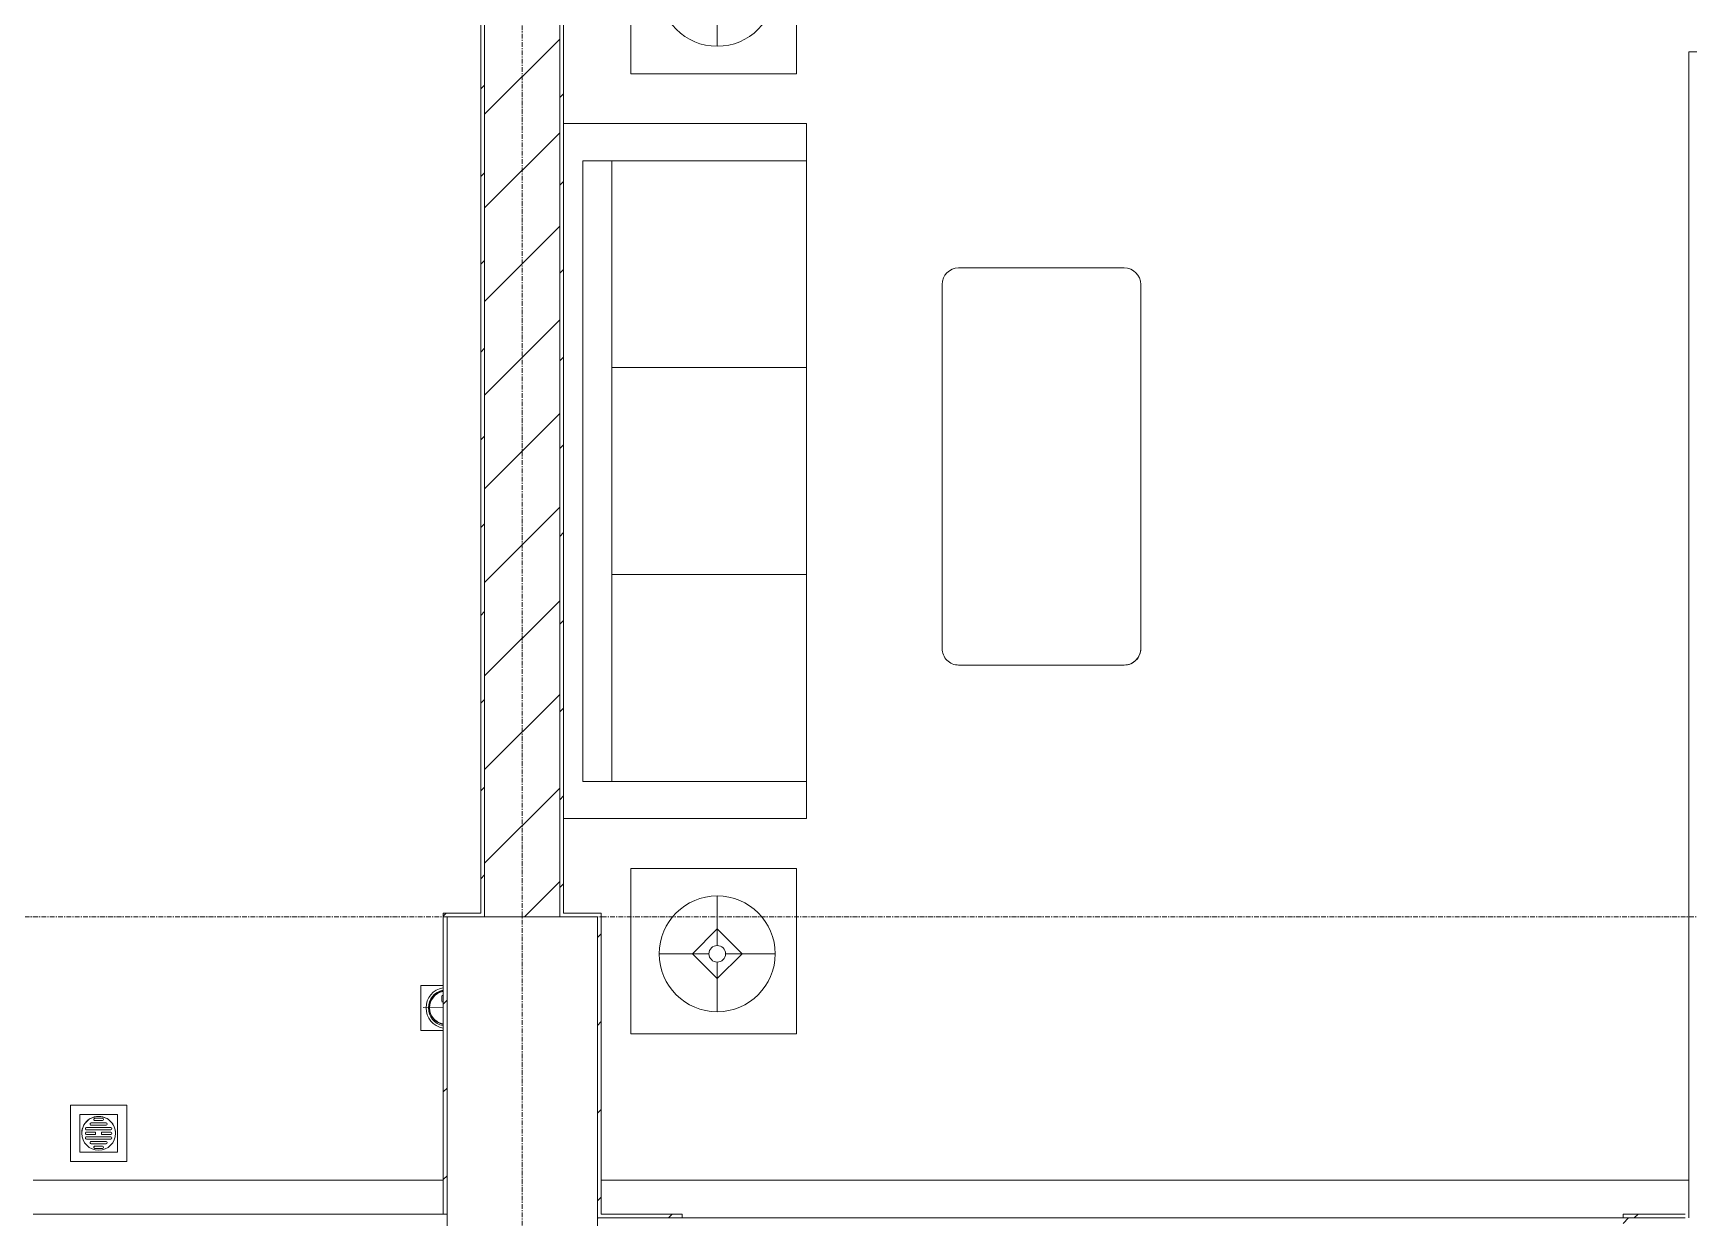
# Model space of a CAD drawing. Header units: millimetres. Extents: x 5357 to 201988, y -16345 to 109895.
# Drawn here: x 98653 to 103053, y 24737 to 27887 of the extents above; entities that cross this region are included whole.
import ezdxf

# ---------------------------------------------------------------- set-up
doc = ezdxf.new("R2010")
doc.units = ezdxf.units.MM
doc.linetypes.add('Grid Line', pattern=[22.225, 12.7, -3.175, 3.175, -3.175])
doc.linetypes.add('IMPORT-CENTER _3_', pattern=[10.159999999999998, 6.35, -1.27, 1.27, -1.27])
for name, color, linetype, lineweight in [('0-1', 7, 'Continuous', 5), ('A-CLNG', 13, 'Continuous', 9), ('A-DETL-GENF-1', 53, 'Continuous', 9), ('A-DOOR-1', 53, 'Continuous', 9), ('A-FLOR-1', 10, 'Continuous', 9), ('A-FLOR-2', 53, 'Continuous', 9), ('A-WALL-1', 9, 'Continuous', 18), ('A-WALL-4', 113, 'Continuous', 18), ('A-WALL-PATT-2', 53, 'Continuous', 9), ('A-WALL-PATT-3', 111, 'Continuous', 9), ('G-IMPT', 8, 'Continuous', 9), ('G-IMPT-2', 8, 'IMPORT-CENTER _3_', 9), ('I-FURN', 30, 'Continuous', 9), ('I-FURN-1', 53, 'Continuous', 9), ('I-WALL-1', 9, 'Continuous', 18), ('I-WALL-2', 53, 'Continuous', 9), ('M-EQPM', 50, 'Continuous', 9), ('S-COLS-2', 9, 'Continuous', 18), ('S-GRID-1', 1, 'Grid Line', 9)]:
    doc.layers.add(name, color=color, linetype=linetype, lineweight=lineweight)
pattern_1 = [(45, (0, 0), (-116.6726188957803, 116.6726188957803), [])]
pattern_2 = [(45, (0, 0), (-124.4507934888324, 124.4507934888324), [])]

# ---------------------------------------------------------------- blocks, each defined once
blk = doc.blocks.new('NCV_TKTC_KET CAU_rvt-1-TKCS_MB SÂN ĐƯỜNG NỘI BỘ')
at = {"layer": 'S-COLS-2'}
for p, q in [((100152.5642870163, 25536.93603804518), (99752.5642870163, 25536.93603804519)), ((99752.5642870163, 25536.93603804519), (99752.56428701626, 24536.9360380452)), ((100152.5642870163, 24536.98209801333), (100152.5642870163, 25536.93603804518))]:
    blk.add_line(p, q, dxfattribs=at)
blk = doc.blocks.new('LOBBY_SOFA_1 - LOBBY_SOFA_1-852725-TKCS_MB SÂN ĐƯỜNG NỘI BỘ')
at = {"layer": 'I-FURN'}
for p, q in [((-2128.302792475603, 1548.523632542166), (-1160.302792475581, 1548.523632542166)), ((-2172.302792475593, 1064.523632542172), (-2172.302792475593, 1504.523632542176)), ((-1116.302792475591, 1504.523632542176), (-1116.302792475591, 1064.523632542172)), ((-1160.302792475581, 1020.523632542165), (-2128.302792475603, 1020.523632542165)), ((-2556.031877043275, 660.0000000000033), (-708.0318770432655, 660.0000000000033)), ((-2556.031877043275, 14.9083051690074), (-2556.031877043275, 660.0000000000033)), ((-2457.031877043275, 66.00000000000033), (-2457.031877043275, 660.0000000000033)), ((-1907.031877043272, 143.0000000000007), (-1907.031877043272, 660.0000000000033)), ((-1357.031877043269, 143.0000000000007), (-1357.031877043269, 660.0000000000033)), ((-807.0318770432661, 660.0000000000033), (-807.0318770432661, 66.00000000000036)), ((-708.0318770432656, 660.0000000000033), (-708.0318770432656, 14.90830516908196)), ((-2688.207177523056, 633.5195547443346), (-3128.207177523057, 633.5195547443346)), ((-3128.207177523057, 633.5195547443346), (-3128.207177523057, 193.5195547443324)), ((-2688.207177523056, 193.5195547443324), (-2688.207177523056, 633.5195547443346)), ((-575.8565765634854, 633.5195547443346), (-135.8565765634831, 633.5195547443346)), ((-575.8565765634854, 193.5195547443324), (-575.8565765634854, 633.5195547443346)), ((-135.8565765634831, 633.5195547443346), (-135.8565765634831, 193.5195547443324)), ((-2915.438876312456, 444.9580728429417), (-2915.438876312456, 576.9580728429423)), ((-348.6248777740852, 444.9580728429417), (-348.6248777740852, 576.9580728429423)), ((-2981.438876312456, 422.9580728429416), (-2915.438876312456, 488.9580728429418)), ((-2915.438876312456, 488.9580728429419), (-2849.438810312455, 422.9580728429416)), ((-348.6248777740852, 488.9580728429419), (-414.6249437740855, 422.9580728429416)), ((-282.6248777740848, 422.9580728429416), (-348.6248777740852, 488.9580728429419)), ((-2937.438876312455, 422.9580728429416), (-3069.438876312456, 422.9580728429416)), ((-2915.438876312456, 356.9580508429413), (-2981.438876312456, 422.9580728429414)), ((-2849.438810312455, 422.9580728429416), (-2915.438876312456, 356.9580508429414)), ((-2915.438876312456, 268.9580728429409), (-2915.438876312456, 400.9580728429414)), ((-2893.438876312456, 422.9580728429416), (-2761.438876312455, 422.9580728429416)), ((-370.6248777740853, 422.9580728429416), (-502.6248777740859, 422.9580728429416)), ((-414.6249437740855, 422.9580728429416), (-348.6248777740852, 356.9580508429412)), ((-348.6248777740852, 356.9580508429412), (-282.6248777740848, 422.9580728429416)), ((-348.6248777740852, 268.9580728429409), (-348.6248777740852, 400.9580728429414)), ((-326.624877774085, 422.9580728429416), (-194.6248777740844, 422.9580728429416)), ((-3128.207177523057, 193.5195547443324), (-2688.207177523056, 193.5195547443324)), ((-135.8565765634831, 193.5195547443324), (-575.8565765634854, 193.5195547443324)), ((-807.0318770432661, 143.0000000000007), (-2457.031877043275, 143.0000000000007)), ((-807.0318770432661, 66.00000000000033), (-2457.031877043275, 66.00000000000033))]:
    blk.add_line(p, q, dxfattribs=at)
for centre, radius in [((-2915.438876312456, 422.9580728429416), 154.0000000000009), ((-348.6248777740852, 422.9580728429416), 154.0000000000008), ((-2915.438876312456, 422.9580728429416), 22), ((-348.6248777740852, 422.9580728429416), 22.00000000000018)]:
    blk.add_circle(centre, radius, dxfattribs=at)
for centre, radius, start, end in [((-2128.302792475603, 1504.523632542176), 44.00000000002483, 90.00000000000017, 179.9999999999996), ((-1160.302792475581, 1504.523632542176), 43.99999999999, 0, 90), ((-2128.302792475603, 1064.523632542172), 44.00000000002474, 179.9999999999999, 269.9999999999998), ((-1160.302792475581, 1064.523632542172), 43.99999999999, 269.9999999999996, 0)]:
    blk.add_arc(centre, radius, start, end, dxfattribs=at)
at = {"layer": 'I-FURN-1'}
for p, q in [((-2128.302792475603, 1548.523632542166), (-1160.302792475581, 1548.523632542166)), ((-2172.302792475593, 1064.523632542172), (-2172.302792475593, 1504.523632542176)), ((-1116.302792475591, 1504.523632542176), (-1116.302792475591, 1064.523632542172)), ((-1160.302792475581, 1020.523632542165), (-2128.302792475603, 1020.523632542165)), ((-2556.031877043275, 660.0000000000033), (-708.0318770432655, 660.0000000000033)), ((-2556.031877043275, 14.9083051690074), (-2556.031877043275, 660.0000000000033)), ((-708.0318770432655, 660.0000000000033), (-708.0318770432655, 14.90830516908196)), ((-3128.207177523057, 633.5195547443346), (-2688.207177523056, 633.5195547443346)), ((-3128.207177523057, 193.5195547443324), (-3128.207177523057, 633.5195547443346)), ((-2688.207177523056, 633.5195547443346), (-2688.207177523056, 193.5195547443324)), ((-575.8565765634851, 633.5195547443429), (-135.8565765634833, 633.5195547443429)), ((-575.8565765634851, 193.5195547443407), (-575.8565765634851, 633.5195547443429)), ((-135.8565765634833, 633.5195547443429), (-135.8565765634833, 193.5195547443406)), ((-2688.207177523056, 193.5195547443324), (-3128.207177523057, 193.5195547443324)), ((-135.8565765634833, 193.5195547443407), (-575.8565765634851, 193.5195547443407))]:
    blk.add_line(p, q, dxfattribs=at)
for centre, radius, start, end in [((-2128.302792475603, 1504.523632542176), 44.00000000002483, 90.00000000000017, 180.0000000000001), ((-1160.302792475581, 1504.523632542176), 43.99999999999, 2.960807267108529e-13, 90.00000000000031), ((-2128.302792475603, 1064.523632542172), 44.00000000002437, 180.0000000000001, 270.0000000000001), ((-1160.302792475581, 1064.523632542172), 43.99999999998995, 269.9999999999998, 1.494860700287853e-13)]:
    blk.add_arc(centre, radius, start, end, dxfattribs=at)
blk = doc.blocks.new('DOOR_CW_01 CANH MO-PANEL KINH - DIG_01-900x2200-CỬA NHÔM KÍNH-400868-TKCS_MB SÂN ĐƯỜNG NỘI BỘ')
at = {"layer": 'A-DETL-GENF-1'}
for p, q in [((-397.0000000000106, 872.0000000009799), (-357.0000000000055, 872.0000000009799)), ((-397.0000000000108, 752.0000000009821), (-397.0000000000106, 872.0000000009799)), ((-357.0000000000055, 872.0000000009799), (-357.0000000000057, 752.0000000009821)), ((-442.0000000000062, 737.0000000009809), (-442.0000000000058, 816.4987005529382)), ((-399.0000000000061, 820.4987005529382), (-438.0000000000058, 820.4987005529382)), ((-434.000000000006, 799.5012994490232), (-434.0000000000061, 737.0000000009807)), ((-399.0000000000061, 803.501299449023), (-430.0000000000059, 803.501299449023)), ((-399.0000000000061, 831.7683564461063), (-397.000000000006, 831.7683564461063)), ((-399.0000000000062, 792.2316435558548), (-399.0000000000061, 831.7683564461063)), ((-397.0000000000063, 792.2316435558548), (-399.0000000000063, 792.2316435558548)), ((-397.0000000000063, 792.2316435558548), (-397.0000000000061, 831.7683564461063)), ((-357.0000000000101, 792.2316435558548), (-357.0000000000101, 831.7683564461063)), ((-355.0000000000101, 831.7683564461062), (-357.0000000000102, 831.7683564461062)), ((-357.0000000000101, 792.2316435558547), (-355.0000000000101, 792.2316435558547)), ((-355.0000000000101, 792.2316435558548), (-355.0000000000101, 831.7683564461063)), ((-355.0000000000101, 820.498700552938), (-316.0000000000103, 820.498700552938)), ((-355.00000000001, 803.501299449023), (-324.0000000000102, 803.501299449023)), ((-320.0000000000102, 799.5012994490229), (-320.0000000000103, 737.0000000009804)), ((-312.0000000000102, 737.0000000009805), (-312.0000000000103, 816.498700552938)), ((-357.0000000000057, 752.0000000009821), (-397.0000000000108, 752.0000000009821)), ((-363.0000000000057, 752.0000000009821), (-391.0000000000107, 752.0000000009821)), ((-391.0000000000108, 752.0000000009821), (-391.0000000000108, 738.0000000009803)), ((-363.0000000000057, 738.0000000009803), (-363.0000000000057, 752.0000000009821)), ((-433.861841993011, 711.1890603651839), (-427.3086256386989, 715.7776718559921)), ((-397.0000000000109, 738.0000000009803), (-391.0000000000109, 738.0000000009803)), ((-397.0000000000109, 738.0000000009803), (-397.0000000000117, 196.0000000009746)), ((-357.0000000000057, 738.0000000009803), (-363.0000000000057, 738.0000000009803)), ((-357.0000000000065, 196.0000000009746), (-357.0000000000057, 738.0000000009803)), ((-320.1381580070055, 711.1890603651834), (-326.6913743613175, 715.7776718559918)), ((-397.0000000000117, 196.0000000009747), (-391.0000000000117, 196.0000000009747)), ((-357.0000000000059, 182.0000000009745), (-397.0000000000106, 182.0000000009746)), ((-397.0000000000106, 182.0000000009746), (-397.0000000000108, 62.00000000097551)), ((-391.0000000000117, 196.0000000009747), (-391.0000000000117, 182.0000000009745)), ((-391.0000000000118, 182.0000000009745), (-363.0000000000067, 182.0000000009745)), ((-357.0000000000065, 196.0000000009746), (-363.0000000000065, 196.0000000009746)), ((-363.0000000000066, 182.0000000009745), (-363.0000000000066, 196.0000000009746)), ((-357.000000000006, 62.00000000097543), (-357.0000000000058, 182.0000000009745)), ((-397.0000000000107, 62.00000000097549), (-357.000000000006, 62.00000000097543))]:
    blk.add_line(p, q, dxfattribs=at)
blk.add_circle((-407.0000000000076, 60.00000000097666), 10, dxfattribs=at)
for centre, radius, start, end in [((-407.0000000000076, 60.00000000097666), 814.0000000000008, 359.9999999999996, 92), ((-438.0000000000058, 816.4987005529381), 4, 90, 180), ((-430.0000000000059, 799.5012994490232), 4, 90, 180), ((-324.0000000000103, 799.5012994490229), 4.000000000000137, 359.9999999999989, 89.99999999999919), ((-316.0000000000104, 816.4987005529379), 4, 0, 90), ((-397.0000000000063, 737.0000000009805), 44.99999999999987, 179.9999999999996, 214.9999999999998), ((-397.0000000000063, 737.0000000009805), 36.99999999999993, 179.9999999999999, 214.9999999999997), ((-357.0000000000101, 737.0000000009805), 36.99999999999977, 324.9999999999998, 0), ((-357.0000000000101, 737.0000000009805), 44.99999999999989, 324.9999999999997, 1.447505775030511e-13)]:
    blk.add_arc(centre, radius, start, end, dxfattribs=at)
at = {"layer": 'A-DOOR-1'}
for p, q in [((-410.000000000009, 50.00000000097403), (-450.000000000008, 50.00000000097416)), ((-450.000000000008, 50.00000000097416), (-450.0000000000084, -49.99999999999855)), ((-410.0000000000092, 9.673556622402658e-10), (-410.000000000009, 50.00000000097403)), ((-407.0000000000086, 50.00000000098048), (-382.0000000000086, 50.00000000098048)), ((449.999999999992, 50.00000000097126), (409.9999999999911, 50.00000000097138)), ((409.9999999999911, 50.00000000097138), (409.999999999991, 9.648346122048678e-10)), ((449.9999999999916, -50.00000000000145), (449.999999999992, 50.00000000097126)), ((-400.0000000000085, 9.673280128128027e-10), (-410.0000000000092, 9.673556622402658e-10)), ((-400.0000000000086, -49.99999999904479), (-400.0000000000085, 9.673302825419227e-10)), ((409.999999999991, 9.648346122048678e-10), (399.9999999999902, 9.648684518026585e-10)), ((399.9999999999902, 9.648684518026585e-10), (399.9999999999901, -49.9999999990474)), ((-450.0000000000084, -49.99999999999855), (-400.0000000000086, -49.99999999904479)), ((399.9999999999901, -49.9999999990474), (449.9999999999916, -50.00000000000145))]:
    blk.add_line(p, q, dxfattribs=at)
blk = doc.blocks.new('NCV_TKTC_TANG 1_rvt-1-TKCS_MB SÂN ĐƯỜNG NỘI BỘ')
at = {"layer": 'A-WALL-PATT-2'}
h = blk.add_hatch(dxfattribs=at)
h.set_pattern_fill('FP_2', color=256, style=0, pattern_type=2)
h.set_pattern_definition(pattern_1)
h.paths.add_polyline_path([(100052.5642870163, 25546.93603804466), (100062.5642870162, 25546.93603804466), (100062.5642870162, 32236.93603804462), (100052.5642870163, 32236.93603804462), (100052.5642870163, 25564.52224494117)])
h = blk.add_hatch(dxfattribs=at)
h.set_pattern_fill('FP_2', color=256, style=0, pattern_type=2)
h.set_pattern_definition(pattern_1)
h.paths.add_polyline_path([(99852.56428701582, 25536.93603804464), (99852.56428701653, 28836.93603804635), (99842.56428701652, 28836.93603804635), (99842.56428701634, 25536.93603804464)])
h = blk.add_hatch(dxfattribs=at)
h.set_pattern_fill('FP_2', color=256, style=0, pattern_type=2)
h.set_pattern_definition(pattern_1)
h.paths.add_polyline_path([(99771.05822946414, 25536.93603804464), (99842.56428701634, 25536.93603804464), (99842.56428701634, 25546.93603804462), (99742.56428701621, 25546.93603804462), (99742.56428701621, 25536.93603804464), (99752.56428701628, 25536.93603804464)])
h = blk.add_hatch(dxfattribs=at)
h.set_pattern_fill('FP_2', color=256, style=0, pattern_type=2)
h.set_pattern_definition(pattern_1)
h.paths.add_polyline_path([(99742.56428701621, 24746.93603804532), (99752.56428701628, 24746.93603804532), (99752.56428701628, 25536.93603804464), (99742.56428701621, 25536.93603804464), (99742.56428701621, 24836.93603804445)])
h = blk.add_hatch(dxfattribs=at)
h.set_pattern_fill('FP_2', color=256, style=0, pattern_type=2)
h.set_pattern_definition(pattern_1)
h.paths.add_polyline_path([(100162.5642870162, 24746.93603804532), (100162.5642870162, 25546.93603804466), (100152.5642870163, 25546.93603804466), (100152.5642870163, 24746.93603804532)])
h = blk.add_hatch(dxfattribs=at)
h.set_pattern_fill('FP_2', color=256, style=0, pattern_type=2)
h.set_pattern_definition(pattern_1)
h.paths.add_polyline_path([(100152.5642870163, 24736.93603804534), (100377.5642870163, 24736.93603804534), (100377.5642870163, 24746.93603804532), (100152.5642870163, 24746.93603804532)])
h.paths.add_polyline_path([(102877.5642870163, 24736.93603804536), (103042.5642870164, 24736.93603804536), (103042.5642870164, 24746.93603804536), (102877.5642870163, 24746.93603804536)])
at = {"layer": 'A-FLOR-1'}
for p, q in [((103250.9386337938, 27836.93603804403), (103052.5642870162, 27836.93603804403)), ((103052.5642870162, 27836.93603804403), (103052.5642870162, 27736.93603804517)), ((103052.5642870162, 27736.93603804517), (103052.5642870162, 24736.93603804533)), ((102877.5642870162, 24736.93603804533), (100377.5642870171, 24736.93603804533))]:
    blk.add_line(p, q, dxfattribs=at)
at = {"layer": 'A-FLOR-2'}
blk.add_line((100377.5642870171, 24736.93603804533), (102877.5642870162, 24736.93603804533), dxfattribs=at)
at = {"layer": 'A-WALL-1'}
blk.add_line((103052.5642870162, 27736.93603804517), (103052.5642870163, 24736.93603804487), dxfattribs=at)
at = {"layer": 'I-WALL-1'}
for p, q in [((100052.5642870161, 32236.93603804459), (100052.5642870162, 25546.93603804462)), ((100062.5642870162, 25546.93603804462), (100062.5642870161, 32226.93603804458)), ((99842.56428701617, 28826.93603804684), (99842.56428701624, 25546.93603804461)), ((99852.56428701624, 25536.93603804461), (99852.56428701617, 28836.93603804685)), ((99842.56428701624, 25546.93603804461), (99742.5642870161, 25546.93603804461)), ((99742.5642870161, 25546.93603804461), (99742.5642870161, 25536.9360380446)), ((99742.5642870161, 25536.9360380446), (99742.56428701611, 24746.93603804532)), ((99752.5642870161, 25536.9360380446), (99842.56428701624, 25536.93603804461)), ((99752.56428701611, 24746.93603804532), (99752.5642870161, 25536.9360380446)), ((99842.56428701624, 25536.93603804461), (99852.56428701624, 25536.93603804461)), ((100052.5642870162, 25546.93603804462), (100052.5642870162, 25536.93603804462)), ((100052.5642870162, 25536.93603804462), (100152.5642870161, 25536.93603804462)), ((100152.5642870161, 25546.93603804462), (100062.5642870162, 25546.93603804462)), ((100162.5642870161, 25546.93603804462), (100152.5642870161, 25546.93603804462)), ((100152.5642870161, 25536.93603804462), (100152.5642870161, 24746.93603804529)), ((100162.5642870161, 24746.93603804529), (100162.5642870161, 25546.93603804462)), ((99742.56428701611, 24746.93603804532), (99752.56428701611, 24746.93603804532)), ((100152.5642870161, 24746.93603804529), (100152.5642870161, 24736.93603804529)), ((100152.5642870161, 24736.93603804529), (100377.5642870162, 24736.93603804529)), ((100377.5642870162, 24746.93603804529), (100162.5642870161, 24746.93603804529)), ((100377.5642870162, 24736.93603804529), (100377.5642870162, 24746.93603804529)), ((103042.5642870162, 24746.93603804533), (102877.5642870162, 24746.93603804533)), ((102877.5642870162, 24746.93603804533), (102877.5642870162, 24736.93603804533)), ((102877.5642870162, 24736.93603804533), (103042.5642870162, 24736.93603804533))]:
    blk.add_line(p, q, dxfattribs=at)
at = {"layer": 'I-WALL-2'}
blk.add_line((98652.56428701618, 24746.9360380453), (99742.56428701611, 24746.93603804532), dxfattribs=at)
at = {"layer": 'A-DOOR-1', "rotation": 270.0000000000003}
blk.add_blockref('DOOR_CW_01 CANH MO-PANEL KINH - DIG_01-900x2200-CỬA NHÔM KÍNH-400868-TKCS_MB SÂN ĐƯỜNG NỘI BỘ', (98202.56428701612, 28336.93603804463), dxfattribs=at)
at = {"layer": 'I-FURN-1', "rotation": 269.9999999999993}
blk.add_blockref('LOBBY_SOFA_1 - LOBBY_SOFA_1-852725-TKCS_MB SÂN ĐƯỜNG NỘI BỘ', (100047.655981847, 25090.44815621397), dxfattribs=at)
blk = doc.blocks.new('TKTC_XREF_251221_MB TANG 1 - TKTC_XREF_260130_MB TANG 1_dwg_CUM U_DN100-V349-TKCS_MB SÂN ĐƯỜNG NỘI BỘ')
at = {"layer": 'G-IMPT'}
for radius, start, end in [(61.00000000000001, 281.5000242759863, 78.3576050233759), (69, 280.1577580574524, 79.698526793215), (57.00000000000003, 282.3124485661514, 77.54599447847296)]:
    blk.add_arc((0, 0), radius, start, end, dxfattribs=at)
blk = doc.blocks.new('TKTC_XREF_251221_MB TANG 1 - TKTC_XREF_260130_MB TANG 1_dwg_$cc-V350-TKCS_MB SÂN ĐƯỜNG NỘI BỘ')
at = {"layer": 'G-IMPT'}
for centre, radius, start, end in [((0, 0), 0.5000000000000001, 100.7825758660628, 258.5487589645669), ((0, 0), 0.5000000000000001, 101.9606487289556, 257.4923757199595), ((0.1875, 0.25), 0.3125000000000002, 160.1980464550314, 199.3851303937915)]:
    blk.add_arc(centre, radius, start, end, dxfattribs=at)
at = {"layer": 'G-IMPT-2'}
blk.add_line((-0.672782923600149, 0), (-0.08023678485656834, 0), dxfattribs=at)
blk = doc.blocks.new('TKTC_XREF_251221_MB TANG 1 - TKTC_XREF_260130_MB TANG 1_dwg_THU NUOC - THU NUOC-444531-TKCS_MB TẦNG 1-4202124-TKCS_MB SÂN ĐƯỜNG NỘI BỘ')
at = {"layer": 'M-EQPM'}
for p, q in [((-23.34306327274206, 10.80397593692725), (40.86986895846923, 10.80397593692725)), ((40.86986895846923, 4.803975936927253), (-23.34306327274207, 4.803975936927253)), ((-11.0263537124436, 23.2567378039812), (28.49262518942623, 23.2567378039812)), ((28.49262518942617, 17.25673780398092), (-11.02635371244366, 17.25673780398092)), ((-1.076682540792887, 35.63507364413298), (18.54295401777546, 35.63507364413298)), ((18.54295401777542, 29.63507364413298), (-1.076682540792919, 29.63507364413298)), ((-23.34306327274207, -13.64878593012677), (40.86986895846923, -13.64878593012677)), ((40.86986895846923, -19.64878593012677), (-23.34306327274206, -19.64878593012677)), ((-11.02635371244367, -26.10154779718074), (28.49262518942617, -26.10154779718074)), ((28.49262518942623, -32.10154779718074), (-11.0263537124436, -32.10154779718074)), ((-1.076682540792921, -38.47988363733264), (18.54295401777542, -38.47988363733264)), ((18.54295401777546, -44.47988363733251), (-1.076682540792889, -44.47988363733251))]:
    blk.add_line(p, q, dxfattribs=at)
at = {"layer": 'M-EQPM', "flags": 128}
for points in [[(83.7331357385038, -79.42240499659985), (83.7331357385038, 70.57759500340018), (-66.26686426149621, 70.57759500340018), (-66.26686426149621, -79.42240499659985)], [(58.73313573849118, -54.4224049965999), (58.73313573849118, 45.57759500340042), (-41.26686426150863, 45.57759500340042), (-41.26686426150863, -54.4224049965999)]]:
    blk.add_lwpolyline(points, close=True, dxfattribs=at)
for points in [[(-23.34306327276718, -1.196024063072746), (0.7331357384912665, -1.196024063072746), (0.7331357384912665, -7.196024063072747), (-23.3430632727672, -7.196024063072747)], [(40.86986895844411, -7.196024063072747), (16.73313573849127, -7.196024063072747), (16.73313573849127, -1.196024063072746), (40.86986895844411, -1.196024063072746)]]:
    blk.add_lwpolyline(points, dxfattribs=at)
at = {"layer": 'M-EQPM'}
for centre, radius, start, end in [((8.733135738478751, -4.422404996599722), 45.00000000000001, 359.9999999999996, 179.9999999999994), ((8.733135738478751, -4.422404996599722), 45.00000000000008, 359.9999999999996, 179.9999999999997), ((-23.34306327274206, 7.803975936927253), 2.999999999999996, 90.00000000000037, 269.999999999999), ((-11.02635371244363, 20.25673780398123), 2.999999999999996, 90.00000000000018, 269.9999999999985), ((-1.076682540792885, 32.63507364413298), 3, 90.0000000000001, 269.9999999999984), ((18.54295401777544, 32.63507364413298), 3.000000000000002, 269.9999999999989, 89.99999999999922), ((28.49262518942619, 20.25673780398123), 2.999999999999997, 269.9999999999988, 89.99999999999919), ((40.86986895846923, 7.803975936927253), 3.000000000000002, 269.9999999999996, 89.99999999999999), ((8.733135738478751, -4.422404996599722), 44.99999999999999, 180.0000000000005, 359.9999999999993), ((8.733135738478751, -4.422404996599722), 45.00000000000008, 179.9999999999997, 359.9999999999988), ((-23.34306327276718, -4.196024063072747), 3.000000000000002, 90.00000000000038, 269.9999999999989), ((-23.34306327274206, -16.64878593012677), 2.99999999999999, 90.00000000000034, 269.9999999999989), ((-11.02635371244363, -29.10154779718074), 2.999999999999996, 90.00000000000087, 269.9999999999993), ((-1.076682540792885, -41.47988363733249), 3.000000000000006, 90.00000000000091, 269.9999999999991), ((18.54295401777544, -41.47988363733249), 3.000000000000001, 270, 90.0000000000004), ((28.49262518942619, -29.10154779718074), 3, 270.0000000000001, 90.00000000000044), ((40.86986895844411, -4.196024063072747), 3.000000000000011, 269.9999999999996, 89.99999999999997), ((40.86986895846923, -16.64878593012677), 3.000000000000003, 269.9999999999995, 89.99999999999957)]:
    blk.add_arc(centre, radius, start, end, dxfattribs=at)
blk = doc.blocks.new('TKTC_XREF_251221_MB TANG 1 - TKTC_XREF_260130_MB TANG 1_dwg-4202109-TKCS_MB SÂN ĐƯỜNG NỘI BỘ')
at = {"layer": 'G-IMPT'}
blk.add_line((-103409.100603439, -375992.1125371561), (-103468.9550901635, -375992.1125371561), dxfattribs=at)
at = {"layer": 'G-IMPT', "flags": 128}
blk.add_lwpolyline([(-103468.9550901635, -375991.9673781494), (-103468.9550901635, -376111.5322745263), (-103409.100603439, -376111.5322745263)], dxfattribs=at)
at = {"xscale": 90.00000000005114, "yscale": 90.00000000005114, "zscale": 90.00000000005114, "rotation": 0.304717521727566}
blk.add_blockref('TKTC_XREF_251221_MB TANG 1 - TKTC_XREF_260130_MB TANG 1_dwg_$cc-V350-TKCS_MB SÂN ĐƯỜNG NỘI BỘ', (-103401.8793949276, -376049.6438325513), dxfattribs=at)
at = {"extrusion": (0, 0, -1), "xscale": 0.789473684210524, "yscale": 0.789473684210524, "zscale": -0.7894736842105241, "rotation": 0.06930925665188988}
blk.add_blockref('TKTC_XREF_251221_MB TANG 1 - TKTC_XREF_260130_MB TANG 1_dwg_CUM U_DN100-V349-TKCS_MB SÂN ĐƯỜNG NỘI BỘ', (103400.3443209528, -376051.4022679566), dxfattribs=at)
at = {"extrusion": (0, 0, -1), "zscale": -1}
blk.add_blockref('TKTC_XREF_251221_MB TANG 1 - TKTC_XREF_260130_MB TANG 1_dwg_THU NUOC - THU NUOC-444531-TKCS_MB TẦNG 1-4202124-TKCS_MB SÂN ĐƯỜNG NỘI BỘ', (104316.0382140994, -376380.426623713), dxfattribs=at)
blk = doc.blocks.new('TKTC_XREF_251221_MB TANG 1 - TKTC_XREF_251221_MB TANG 1-2038492-TKCS_MB SÂN ĐƯỜNG NỘI BỘ')
blk.add_blockref('TKTC_XREF_251221_MB TANG 1 - TKTC_XREF_260130_MB TANG 1_dwg-4202109-TKCS_MB SÂN ĐƯỜNG NỘI BỘ', (169499.1006034364, 384109.7188396295))

msp = doc.modelspace()

# ---------------------------------------------------------------- hatches: boundary and pattern name
at = {"layer": 'A-WALL-PATT-3'}
h = msp.add_hatch(dxfattribs=at)
h.set_pattern_fill('FP_1', color=256, style=0, pattern_type=2)
h.set_pattern_definition(pattern_2)
h.paths.add_polyline_path([(100052.5642870163, 25536.93603804464), (100052.5642870163, 28836.93603804635), (99852.56428701653, 28836.93603804635), (99852.56428701653, 25536.93603804464), (100047.6559818471, 25536.93603804464)])
h.paths.add_polyline_path([(100052.5642870163, 29036.93603804762), (100052.5642870163, 32236.98673447342), (99852.56428701653, 32236.93603804462), (99852.56428701653, 29036.93603804762), (100041.1927721475, 29036.93603804762)])
h = msp.add_hatch(dxfattribs=at)
h.set_pattern_fill('FP_1', color=256, style=0, pattern_type=2)
h.set_pattern_definition(pattern_2)
h.paths.add_polyline_path([(100377.5642870163, 24536.93603804522), (100377.5642870163, 24736.93603804534), (100152.5642870163, 24736.93603804534), (100152.5642870163, 24536.93603804522)])
h.paths.add_polyline_path([(103052.5642870163, 24536.93603804522), (103052.5642870163, 24736.93603804536), (102877.5642870163, 24736.93603804536), (102877.5642870163, 24536.93603804522)])

# ---------------------------------------------------------------- linework, layer by layer
at = {"layer": 'A-CLNG'}
for p, q in [((98652.56428701618, 24836.93603804449), (99742.56428701611, 24836.93603804449)), ((100162.5642870161, 24836.93603804449), (103052.5642870162, 24836.93603804448))]:
    msp.add_line(p, q, dxfattribs=at)
at = {"layer": 'A-WALL-4'}
for p, q in [((99852.56428701642, 28836.9360380476), (99852.5642870164, 25536.93603804519)), ((100052.5642870164, 25536.93603804519), (100052.5642870164, 28836.9360380476)), ((99852.5642870164, 25536.93603804519), (100052.5642870164, 25536.93603804519))]:
    msp.add_line(p, q, dxfattribs=at)
at = {"layer": 'S-GRID-1'}
for p, q in [((99952.5642870163, 20960.60739034447), (99952.56428701639, 80482.73377850554)), ((128757.7912712215, 25536.93603804483), (32145.79127122151, 25536.93603804514))]:
    msp.add_line(p, q, dxfattribs=at)

# ---------------------------------------------------------------- block references
at = {"layer": '0-1'}
for name in ['NCV_TKTC_KET CAU_rvt-1-TKCS_MB SÂN ĐƯỜNG NỘI BỘ', 'NCV_TKTC_TANG 1_rvt-1-TKCS_MB SÂN ĐƯỜNG NỘI BỘ']:
    msp.add_blockref(name, (0, 0), dxfattribs=at)
at = {"layer": 'M-EQPM'}
msp.add_blockref('TKTC_XREF_251221_MB TANG 1 - TKTC_XREF_251221_MB TANG 1-2038492-TKCS_MB SÂN ĐƯỜNG NỘI BỘ', (33652.56428701885, 17236.93603804514), dxfattribs=at)

doc.saveas('drawing.dxf')
